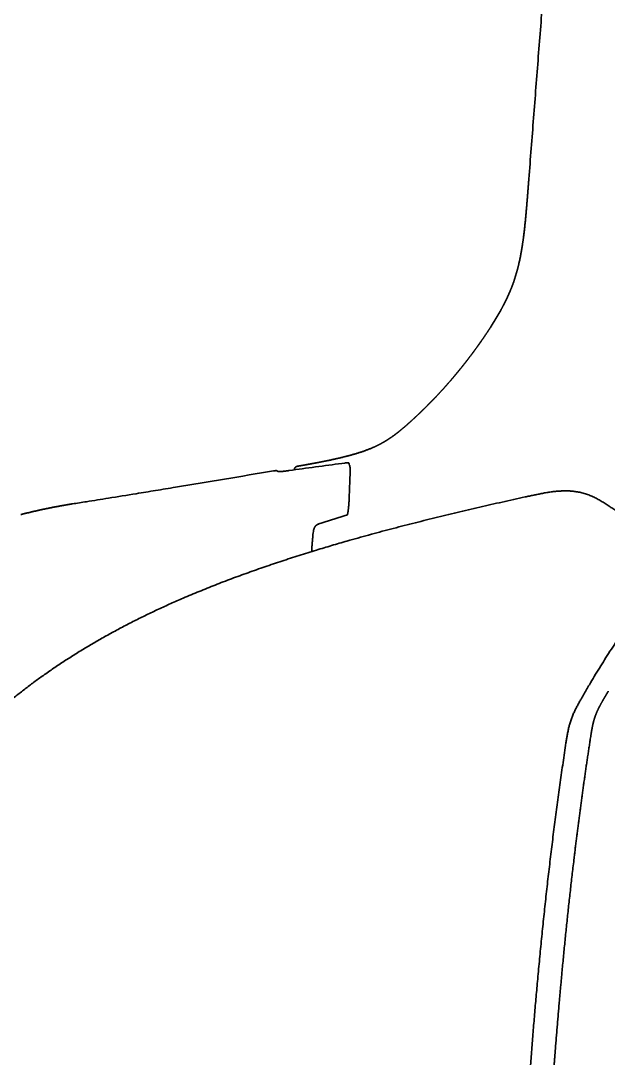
# Model space of a CAD drawing. Header units: millimetres. Extents: x 120 to 10915, y 515 to 8014.
# Drawn here: x 661.2 to 838.9, y 5904.2 to 6217.9 of the extents above; entities that cross this region are included whole.
import ezdxf

# ---------------------------------------------------------------- set-up
doc = ezdxf.new("R2010")
doc.units = ezdxf.units.MM
doc.layers.get('0').update_dxf_attribs({"lineweight": 13})
doc.layers.add('206_Cab_side_and_top_view', color=7, linetype='Continuous', lineweight=13)

# ---------------------------------------------------------------- blocks, each defined once
blk = doc.blocks.new('2409089')
at = {"layer": '206_Cab_side_and_top_view', "color": 3, "lineweight": 35}
for p, q in [((758.32, 2184.04), (759.2, 2184.15)), ((743.94, 2182.14), (743.94, 2182.09)), ((760.04, 2168.51), (759, 2168.19)), ((760.04, 2168.51), (760.14, 2169.19))]:
    blk.add_line(p, q, dxfattribs=at)
blk.add_lwpolyline([(737.66, 2181.75, 0.000663), (707.99, 2176.83)], format="xyb", dxfattribs=at)
for centre, radius, start, end in [((961.54, 630.63), 1566.64, 97.45307, 98.0423), ((755.09, 2181.61), 5.87, 18.1966, 25.109), ((737.93, 2180.19), 1.73, 59.8843, 70.8182), ((-1597.23, 2262.14), 2359.41, 357.84989, 358.01918), ((1074.84, 1170.8), 1046.2, 107.57109, 108.00946), ((762.73, 2161.49), 13.2, 171.3267, 175.4103)]:
    blk.add_arc(centre, radius, start, end, dxfattribs=at)
for points in [[(635.16, 2165.57), (644.79, 2344.02), (657.69, 2522.3), (674.02, 2700.31), (693.93, 2877.95), (717.55, 3055.09)], [(876.08, 3010.24), (862.64, 2862.29), (850.01, 2714.27), (837.97, 2566.2), (826.33, 2418.11), (814.87, 2270)], [(661.17, 2168.54), (664.26, 2169.36), (667.38, 2170.08), (670.52, 2170.72), (673.67, 2171.29), (676.83, 2171.79)]]:
    blk.add_open_spline(points, degree=5, dxfattribs=at)
for points, degree, knots in [([(814.87, 2270), (814.64, 2267.01), (814.41, 2264.02), (814.17, 2261.03), (813.77, 2256.54), (813.22, 2252.07), (813.02, 2250.58), (812.53, 2247.46), (811.88, 2244.37), (811.49, 2242.78), (810.72, 2240.09), (809.76, 2237.46), (809.33, 2236.39), (808.28, 2233.97), (807.09, 2231.62), (806.38, 2230.32), (804.83, 2227.63), (803.17, 2225), (802.27, 2223.63), (801.36, 2222.28), (800.42, 2220.95)], 5, [0, 0, 0, 0, 0, 0, 14.976301, 14.976301, 14.976301, 22.519338, 22.519338, 22.519338, 30.737895, 30.737895, 30.737895, 36.510346, 36.510346, 36.510346, 43.90994, 43.90994, 43.90994, 52.06218, 52.06218, 52.06218, 52.06218, 52.06218, 52.06218]), ([(800.42, 2220.95), (800.13, 2220.53), (799.84, 2220.12), (799.56, 2219.72), (798.88, 2218.77), (798.19, 2217.83), (797.8, 2217.31), (796.97, 2216.2), (796.12, 2215.11), (795.68, 2214.54), (795.02, 2213.7), (794.35, 2212.86), (794.13, 2212.6), (793.7, 2212.07), (793.26, 2211.54), (793.05, 2211.27), (792.79, 2210.96), (792.53, 2210.65), (792.49, 2210.6), (792.17, 2210.22), (791.84, 2209.84), (791.56, 2209.51), (790.73, 2208.54), (789.9, 2207.59), (789.35, 2206.98), (788.27, 2205.78), (787.17, 2204.6), (786.63, 2204.03), (785.78, 2203.15), (784.92, 2202.27), (784.61, 2201.96), (784.3, 2201.64), (783.99, 2201.33)], 5, [0, 0, 0, 0, 0, 0, 2.544201, 2.544201, 2.544201, 5.843856, 5.843856, 5.843856, 9.487752, 9.487752, 9.487752, 11.205923, 11.205923, 11.205923, 12.927306, 12.927306, 12.927306, 13.242063, 13.242063, 13.242063, 15.445329, 15.445329, 15.445329, 19.633742, 19.633742, 19.633742, 23.599099, 23.599099, 23.599099, 25.816657, 25.816657, 25.816657, 25.816657, 25.816657, 25.816657]), ([(783.97, 2201.31), (783.31, 2200.66), (782.65, 2200.01), (781.98, 2199.37), (781.01, 2198.44), (780.02, 2197.53), (779.68, 2197.22), (778.67, 2196.29), (777.64, 2195.38), (776.92, 2194.76), (776.1, 2194.07), (775.26, 2193.41), (775.15, 2193.32), (774.96, 2193.17), (774.76, 2193.03), (774.67, 2192.95), (773.81, 2192.3), (772.93, 2191.68), (772.13, 2191.16), (771.23, 2190.61), (770.31, 2190.11), (770.23, 2190.06), (769.17, 2189.49), (768.07, 2188.96), (767.05, 2188.52), (763.95, 2187.33), (760.74, 2186.41), (758.58, 2185.87), (755.88, 2185.26), (753.17, 2184.71), (752.62, 2184.6), (751.53, 2184.38), (750.45, 2184.18), (749.93, 2184.08), (748.58, 2183.83), (747.23, 2183.58), (746.43, 2183.44), (745.63, 2183.3), (744.83, 2183.16)], 5, [0, 0, 0, 0, 0, 0, 4.64869, 4.64869, 4.64869, 6.778127, 6.778127, 6.778127, 11.574589, 11.574589, 11.574589, 12.179241, 12.179241, 12.179241, 12.800453, 12.800453, 12.800453, 17.625082, 17.625082, 17.625082, 18.110275, 18.110275, 18.110275, 23.728988, 23.728988, 23.728988, 34.863023, 34.863023, 34.863023, 37.617817, 37.617817, 37.617817, 40.417151, 40.417151, 40.417151, 44.496394, 44.496394, 44.496394, 44.496394, 44.496394, 44.496394]), ([(759.2, 2184.15), (759.28, 2184.16), (759.36, 2184.17), (759.43, 2184.18), (759.52, 2184.19), (759.61, 2184.2), (759.62, 2184.2), (759.63, 2184.2), (759.65, 2184.21), (759.66, 2184.21), (759.68, 2184.21), (759.7, 2184.21), (759.71, 2184.21), (759.74, 2184.21), (759.76, 2184.22), (759.78, 2184.22), (759.81, 2184.22), (759.83, 2184.22), (759.84, 2184.22), (759.86, 2184.22), (759.88, 2184.23), (759.89, 2184.23), (759.9, 2184.23), (759.92, 2184.23), (759.93, 2184.23), (759.95, 2184.23), (759.98, 2184.23), (759.99, 2184.23), (760.01, 2184.23), (760.03, 2184.23), (760.03, 2184.23), (760.05, 2184.23), (760.06, 2184.23), (760.08, 2184.23), (760.09, 2184.23), (760.11, 2184.23), (760.12, 2184.23), (760.13, 2184.23), (760.14, 2184.23), (760.15, 2184.23), (760.17, 2184.23), (760.19, 2184.23), (760.2, 2184.22), (760.22, 2184.22), (760.25, 2184.22), (760.26, 2184.21), (760.27, 2184.21), (760.29, 2184.2), (760.3, 2184.2), (760.32, 2184.19), (760.33, 2184.19), (760.34, 2184.18), (760.35, 2184.17), (760.36, 2184.16), (760.37, 2184.16), (760.37, 2184.15), (760.38, 2184.14), (760.38, 2184.14), (760.39, 2184.13), (760.39, 2184.12), (760.4, 2184.11), (760.4, 2184.11), (760.4, 2184.1)], 5, [0, 0, 0, 0, 0, 0, 0.403541, 0.403541, 0.403541, 0.450818, 0.450818, 0.450818, 0.498095, 0.498095, 0.498095, 0.545372, 0.545372, 0.545372, 0.636371, 0.636371, 0.636371, 0.680095, 0.680095, 0.680095, 0.723818, 0.723818, 0.723818, 0.767542, 0.767542, 0.767542, 0.844558, 0.844558, 0.844558, 0.863814, 0.863814, 0.863814, 0.921578, 0.921578, 0.921578, 0.954576, 0.954576, 0.954576, 0.987574, 0.987574, 0.987574, 1.053563, 1.053563, 1.053563, 1.103903, 1.103903, 1.103903, 1.154243, 1.154243, 1.154243, 1.201585, 1.201585, 1.201585, 1.231846, 1.231846, 1.231846, 1.262106, 1.262106, 1.262106, 1.292714, 1.292714, 1.292714, 1.292714, 1.292714, 1.292714]), ([(760.66, 2183.44), (760.69, 2183.37), (760.71, 2183.29), (760.73, 2183.22), (760.76, 2183.04), (760.78, 2182.85), (760.79, 2182.74), (760.79, 2182.63), (760.8, 2182.52), (760.8, 2182.52), (760.81, 2182.35), (760.81, 2182.19), (760.81, 2182.03), (760.81, 2181.79), (760.8, 2181.55), (760.8, 2181.45), (760.79, 2181.23), (760.79, 2181.01), (760.78, 2180.87), (760.78, 2180.73), (760.77, 2180.59)], 5, [0, 0, 0, 0, 0, 0, 0.412467, 0.412467, 0.412467, 0.956233, 0.956233, 0.956233, 0.972728, 0.972728, 0.972728, 1.785446, 1.785446, 1.785446, 2.174983, 2.174983, 2.174983, 2.892798, 2.892798, 2.892798, 2.892798, 2.892798, 2.892798]), ([(737.68, 2181.75), (737.69, 2181.76), (737.7, 2181.76), (737.72, 2181.76), (737.73, 2181.76), (737.75, 2181.77), (737.75, 2181.77), (737.77, 2181.77), (737.78, 2181.77), (737.8, 2181.77), (737.82, 2181.78), (737.84, 2181.78), (737.84, 2181.78), (737.86, 2181.78), (737.88, 2181.79), (737.89, 2181.79), (737.91, 2181.79), (737.93, 2181.79), (737.93, 2181.8), (737.95, 2181.8), (737.96, 2181.8), (737.97, 2181.8), (737.99, 2181.8), (738, 2181.81), (738, 2181.81), (738.02, 2181.81), (738.04, 2181.81), (738.05, 2181.81), (738.07, 2181.82), (738.08, 2181.82), (738.08, 2181.82), (738.1, 2181.82), (738.11, 2181.82), (738.12, 2181.82), (738.14, 2181.83), (738.15, 2181.83), (738.15, 2181.83), (738.17, 2181.83), (738.18, 2181.83), (738.19, 2181.83), (738.2, 2181.83), (738.21, 2181.83), (738.22, 2181.83), (738.23, 2181.84), (738.24, 2181.84), (738.25, 2181.84), (738.26, 2181.84), (738.28, 2181.84), (738.28, 2181.84), (738.3, 2181.84), (738.31, 2181.84), (738.32, 2181.84), (738.33, 2181.85), (738.35, 2181.85), (738.35, 2181.85), (738.36, 2181.85), (738.37, 2181.85), (738.37, 2181.85), (738.37, 2181.85), (738.38, 2181.85), (738.38, 2181.85), (738.39, 2181.85), (738.39, 2181.85), (738.39, 2181.85), (738.4, 2181.85), (738.41, 2181.85), (738.42, 2181.85), (738.42, 2181.85), (738.43, 2181.85), (738.43, 2181.85), (738.44, 2181.85), (738.45, 2181.84), (738.45, 2181.84), (738.47, 2181.84), (738.48, 2181.84), (738.49, 2181.84), (738.5, 2181.83), (738.5, 2181.83)], 5, [0, 0, 0, 0, 0, 0, 0.0679889, 0.0679889, 0.0679889, 0.0793206, 0.0793206, 0.0793206, 0.158639, 0.158639, 0.158639, 0.1699717, 0.1699717, 0.1699717, 0.2543423, 0.2543423, 0.2543423, 0.2665186, 0.2665186, 0.2665186, 0.3273882, 0.3273882, 0.3273882, 0.3395648, 0.3395648, 0.3395648, 0.4122492, 0.4122492, 0.4122492, 0.4212918, 0.4212918, 0.4212918, 0.4845807, 0.4845807, 0.4845807, 0.4936232, 0.4936232, 0.4936232, 0.5489615, 0.5489615, 0.5489615, 0.5560164, 0.5560164, 0.5560164, 0.6053929, 0.6053929, 0.6053929, 0.6336118, 0.6336118, 0.6336118, 0.6756909, 0.6756909, 0.6756909, 0.7072515, 0.7072515, 0.7072515, 0.7177734, 0.7177734, 0.7177734, 0.7330524, 0.7330524, 0.7330524, 0.7483314, 0.7483314, 0.7483314, 0.7788814, 0.7788814, 0.7788814, 0.7898467, 0.7898467, 0.7898467, 0.8227188, 0.8227188, 0.8227188, 0.88556, 0.88556, 0.88556, 0.88556, 0.88556, 0.88556]), ([(738.8, 2181.69), (738.85, 2181.67), (738.89, 2181.65), (738.94, 2181.62), (739.04, 2181.59), (739.17, 2181.57), (739.23, 2181.57), (739.38, 2181.56), (739.54, 2181.56), (739.65, 2181.56), (739.83, 2181.57), (740.02, 2181.58), (740.1, 2181.59), (740.3, 2181.61), (740.51, 2181.63), (740.64, 2181.64), (740.85, 2181.67), (741.07, 2181.69), (741.17, 2181.7), (741.35, 2181.73), (741.54, 2181.75), (741.63, 2181.77), (741.78, 2181.79), (741.93, 2181.81), (741.98, 2181.81), (742.09, 2181.83), (742.2, 2181.84), (742.25, 2181.85), (742.3, 2181.86), (742.36, 2181.87)], 5, [0, 0, 0, 0, 0, 0, 0.440157, 0.440157, 0.440157, 0.758723, 0.758723, 0.758723, 1.279558, 1.279558, 1.279558, 1.704541, 1.704541, 1.704541, 2.332321, 2.332321, 2.332321, 2.803849, 2.803849, 2.803849, 3.275377, 3.275377, 3.275377, 3.557654, 3.557654, 3.557654, 3.829221, 3.829221, 3.829221, 3.829221, 3.829221, 3.829221]), ([(744.83, 2183.16), (744.74, 2183.14), (744.65, 2183.12), (744.57, 2183.09), (744.41, 2183.01), (744.26, 2182.89), (744.2, 2182.83), (744.09, 2182.69), (744.01, 2182.54), (743.98, 2182.45), (743.95, 2182.34), (743.94, 2182.22), (743.94, 2182.2), (743.94, 2182.17), (743.94, 2182.14)], 5, [0, 0, 0, 0, 0, 0, 0.459638, 0.459638, 0.459638, 0.900612, 0.900612, 0.900612, 1.343009, 1.343009, 1.343009, 1.482741, 1.482741, 1.482741, 1.482741, 1.482741, 1.482741]), ([(676.83, 2171.79), (677.52, 2171.9), (678.93, 2172.12), (682.55, 2172.7), (688.28, 2173.62), (695.25, 2174.74), (702.02, 2175.85), (705.98, 2176.5), (707.99, 2176.83)], 3, [0, 0, 0, 0, 2.100101, 4.267747, 10.998777, 19.513894, 25.456101, 31.56444, 31.56444, 31.56444, 31.56444]), ([(829.54, 2175.43), (829.33, 2175.46), (828.9, 2175.53), (828.31, 2175.61), (827.76, 2175.66), (827.26, 2175.69), (826.76, 2175.72), (826.26, 2175.73), (825.76, 2175.73), (825.25, 2175.72), (824.75, 2175.7), (824.19, 2175.67), (823.58, 2175.63), (822.92, 2175.56), (822.26, 2175.49), (821.59, 2175.4), (820.93, 2175.3), (820.27, 2175.2), (819.61, 2175.09), (818.95, 2174.97), (818.3, 2174.84), (817.64, 2174.71), (816.99, 2174.58), (816.33, 2174.44), (815.68, 2174.31), (815.03, 2174.16), (814.38, 2174.02), (813.94, 2173.93), (813.72, 2173.88)], 3, [0, 0, 0, 0, 0.650066, 1.301372, 1.800632, 2.300551, 2.801122, 3.302297, 3.804057, 4.306355, 4.809143, 5.312374, 5.979402, 6.646998, 7.315045, 7.983437, 8.652078, 9.320885, 9.989784, 10.658692, 11.327007, 11.995209, 12.663256, 13.33109, 13.998652, 14.665892, 15.332777, 15.999306, 15.999306, 15.999306, 15.999306]), ([(844.24, 2167.48), (844.05, 2167.62), (843.68, 2167.89), (843.12, 2168.31), (842.56, 2168.72), (842, 2169.13), (841.43, 2169.54), (840.87, 2169.95), (840.3, 2170.35), (839.72, 2170.75), (839.15, 2171.14), (838.56, 2171.53), (837.97, 2171.91), (837.38, 2172.28), (836.78, 2172.64), (836.17, 2172.99), (835.55, 2173.32), (834.92, 2173.64), (834.28, 2173.94), (833.63, 2174.22), (832.98, 2174.49), (832.31, 2174.72), (831.63, 2174.94), (830.94, 2175.13), (830.25, 2175.29), (829.78, 2175.39), (829.54, 2175.43)], 3, [0, 0, 0, 0, 0.696104, 1.392349, 2.088891, 2.78573, 3.482877, 4.180349, 4.878177, 5.576408, 6.27515, 6.974417, 7.674273, 8.374793, 9.076054, 9.778121, 10.481064, 11.184952, 11.891113, 12.598374, 13.306825, 14.016562, 14.727679, 15.44028, 16.154426, 16.870103, 16.870103, 16.870103, 16.870103]), ([(813.72, 2173.88), (811.43, 2173.38), (806.85, 2172.36), (800.01, 2170.8), (793.2, 2169.21), (786.43, 2167.57), (779.71, 2165.89), (773.04, 2164.17), (766.42, 2162.39), (760.49, 2160.73), (755.22, 2159.2), (750.38, 2157.75), (745.36, 2156.19), (740.16, 2154.51), (735.03, 2152.78), (729.95, 2151), (724.94, 2149.17), (719.99, 2147.28), (715.12, 2145.32), (710.65, 2143.44), (706.56, 2141.65), (702.85, 2139.96), (699.19, 2138.22), (695.55, 2136.42), (691.95, 2134.56), (688.37, 2132.64), (684.87, 2130.68), (681.42, 2128.66), (678.05, 2126.61), (674.75, 2124.51), (671.52, 2122.37), (669.41, 2120.91), (668.37, 2120.18)], 3, [0, 0, 0, 0, 7.0468, 14.068131, 21.061317, 28.023644, 34.952344, 41.84442, 48.696684, 55.505688, 60.341923, 65.152888, 70.651419, 76.1127, 81.534702, 86.915495, 92.253303, 97.546487, 102.793627, 107.993463, 112.106133, 116.187624, 120.2376, 124.255733, 128.347369, 132.404658, 136.427049, 140.413803, 144.36389, 148.275867, 152.147695, 155.976879, 155.976879, 155.976879, 155.976879]), ([(760.14, 2169.19), (760.17, 2169.41), (760.2, 2169.62), (760.23, 2169.84), (760.28, 2170.26), (760.33, 2170.68), (760.35, 2170.88), (760.37, 2171.09), (760.39, 2171.3), (760.39, 2171.3), (760.41, 2171.53), (760.43, 2171.75), (760.44, 2171.97), (760.46, 2172.22), (760.47, 2172.46), (760.47, 2172.48), (760.49, 2172.72), (760.5, 2172.97), (760.51, 2173.18), (760.51, 2173.4), (760.52, 2173.62)], 5, [0, 0, 0, 0, 0, 0, 1.092793, 1.092793, 1.092793, 2.12014, 2.12014, 2.12014, 2.150099, 2.150099, 2.150099, 3.253181, 3.253181, 3.253181, 3.375569, 3.375569, 3.375569, 4.469448, 4.469448, 4.469448, 4.469448, 4.469448, 4.469448]), ([(751.38, 2165.74), (751.32, 2165.72), (751.27, 2165.7), (751.22, 2165.68), (751.16, 2165.66), (751.11, 2165.64), (751.1, 2165.63), (751.05, 2165.61), (751, 2165.58), (750.95, 2165.56), (750.9, 2165.53), (750.85, 2165.5), (750.84, 2165.5), (750.8, 2165.47), (750.76, 2165.44), (750.72, 2165.41), (750.68, 2165.38), (750.64, 2165.35), (750.63, 2165.35), (750.59, 2165.32), (750.55, 2165.28), (750.52, 2165.25), (750.48, 2165.22), (750.44, 2165.18), (750.44, 2165.18), (750.4, 2165.14), (750.37, 2165.1), (750.34, 2165.07), (750.3, 2165.03), (750.27, 2164.99), (750.27, 2164.98), (750.24, 2164.95), (750.21, 2164.91), (750.18, 2164.87), (750.16, 2164.83), (750.13, 2164.79), (750.13, 2164.78), (750.1, 2164.74), (750.08, 2164.7), (750.06, 2164.66), (750.04, 2164.62), (750.01, 2164.58), (750.01, 2164.57), (749.99, 2164.53), (749.97, 2164.49), (749.95, 2164.45), (749.94, 2164.4), (749.92, 2164.36), (749.92, 2164.36), (749.91, 2164.33), (749.9, 2164.3), (749.89, 2164.28), (749.87, 2164.23), (749.85, 2164.18), (749.85, 2164.15), (749.83, 2164.1), (749.81, 2164.05), (749.81, 2164.02), (749.79, 2163.98), (749.78, 2163.94), (749.78, 2163.93), (749.77, 2163.87), (749.75, 2163.82), (749.75, 2163.78), (749.73, 2163.73), (749.72, 2163.68), (749.72, 2163.66), (749.71, 2163.62), (749.71, 2163.58), (749.7, 2163.54), (749.69, 2163.51), (749.69, 2163.48)], 5, [0, 0, 0, 0, 0, 0, 0.280644, 0.280644, 0.280644, 0.304043, 0.304043, 0.304043, 0.577717, 0.577717, 0.577717, 0.600344, 0.600344, 0.600344, 0.837634, 0.837634, 0.837634, 0.857964, 0.857964, 0.857964, 1.098447, 1.098447, 1.098447, 1.117101, 1.117101, 1.117101, 1.359477, 1.359477, 1.359477, 1.377178, 1.377178, 1.377178, 1.607189, 1.607189, 1.607189, 1.624889, 1.624889, 1.624889, 1.849034, 1.849034, 1.849034, 1.867809, 1.867809, 1.867809, 2.087193, 2.087193, 2.087193, 2.105235, 2.105235, 2.105235, 2.231524, 2.231524, 2.231524, 2.372541, 2.372541, 2.372541, 2.513558, 2.513558, 2.513558, 2.583203, 2.583203, 2.583203, 2.792125, 2.792125, 2.792125, 2.849086, 2.849086, 2.849086, 3.019967, 3.019967, 3.019967, 3.019967, 3.019967, 3.019967]), ([(749.58, 2162.54), (749.54, 2162.11), (749.5, 2161.68), (749.46, 2161.25), (749.4, 2160.63), (749.35, 2160), (749.33, 2159.77), (749.29, 2159.28), (749.25, 2158.79), (749.24, 2158.46), (749.21, 2158.06), (749.19, 2157.67), (749.19, 2157.57), (749.19, 2157.47), (749.18, 2157.37)], 5, [0, 0, 0, 0, 0, 0, 2.173282, 2.173282, 2.173282, 3.164542, 3.164542, 3.164542, 4.659668, 4.659668, 4.659668, 5.157055, 5.157055, 5.157055, 5.157055, 5.157055, 5.157055]), ([(853.3, 2147.4), (852.64, 2146.49), (851.34, 2144.68), (849.5, 2142.1), (847.78, 2139.65), (846.12, 2137.26), (844.44, 2134.8), (842.74, 2132.28), (841.06, 2129.75), (839.42, 2127.22), (837.8, 2124.69), (836.22, 2122.16), (834.67, 2119.63), (833.67, 2117.94), (833.17, 2117.1)], 3, [0, 0, 0, 0, 3.346273, 6.683636, 9.516205, 12.340342, 15.399087, 18.445724, 21.47908, 24.497821, 27.498809, 30.482218, 33.446399, 36.389626, 36.389626, 36.389626, 36.389626]), ([(668.37, 2120.18), (667.89, 2119.84), (666.94, 2119.17), (665.53, 2118.14), (664.12, 2117.1), (662.73, 2116.04), (661.36, 2114.98), (660, 2113.91), (658.65, 2112.83), (657.32, 2111.73), (656.01, 2110.63), (654.71, 2109.52), (653.43, 2108.4), (652.16, 2107.27), (650.9, 2106.13), (649.67, 2104.98), (648.44, 2103.82), (647.23, 2102.65), (646.04, 2101.47), (644.51, 2099.93), (642.66, 2098.01), (640.52, 2095.7), (638.42, 2093.35), (636.46, 2091.06), (634.62, 2088.84), (632.9, 2086.68), (631.21, 2084.5), (630.12, 2083.03), (629.57, 2082.29)], 3, [0, 0, 0, 0, 1.751089, 3.495339, 5.246717, 6.991464, 8.729874, 10.462006, 12.18817, 13.908438, 15.623141, 17.332355, 19.036437, 20.735462, 22.42979, 24.119511, 25.804997, 27.486346, 29.163948, 30.837899, 34.002655, 37.157121, 40.303037, 43.441968, 46.202703, 48.960649, 51.717049, 54.467424, 54.467424, 54.467424, 54.467424]), ([(833.17, 2117.1), (833.1, 2116.97), (832.95, 2116.73), (832.74, 2116.37), (832.53, 2116.01), (832.32, 2115.65), (832.11, 2115.29), (831.89, 2114.93), (831.69, 2114.57), (831.48, 2114.22), (831.27, 2113.86), (831.06, 2113.5), (830.86, 2113.14), (830.72, 2112.9), (830.65, 2112.78)], 3, [0, 0, 0, 0, 0.418996, 0.837692, 1.256087, 1.674156, 2.091604, 2.508559, 2.924685, 3.340122, 3.754518, 4.168392, 4.582101, 4.997221, 4.997221, 4.997221, 4.997221]), ([(834.9, 2107.46), (835.02, 2107.79), (835.14, 2108.12), (835.27, 2108.44), (835.67, 2109.4), (836.13, 2110.33), (836.46, 2110.94), (836.88, 2111.7), (837.31, 2112.45), (837.39, 2112.6), (837.56, 2112.89), (837.74, 2113.18), (837.85, 2113.38), (838.11, 2113.82), (838.37, 2114.25), (838.54, 2114.53), (838.71, 2114.83), (838.89, 2115.12)], 5, [0, 0, 0, 0, 0, 0, 1.751975, 1.751975, 1.751975, 5.230385, 5.230385, 5.230385, 6.113111, 6.113111, 6.113111, 6.935052, 6.935052, 6.935052, 8.664367, 8.664367, 8.664367, 8.664367, 8.664367, 8.664367]), ([(827.63, 2106.48), (827.7, 2106.67), (827.84, 2107.06), (828.06, 2107.63), (828.3, 2108.19), (828.54, 2108.73), (828.78, 2109.25), (829.03, 2109.75), (829.28, 2110.25), (829.54, 2110.75), (829.81, 2111.25), (830.09, 2111.76), (830.37, 2112.27), (830.56, 2112.61), (830.65, 2112.78)], 3, [0, 0, 0, 0, 0.618962, 1.231683, 1.840607, 2.447465, 3.003937, 3.560964, 4.119249, 4.679146, 5.256568, 5.835483, 6.415607, 6.996951, 6.996951, 6.996951, 6.996951]), ([(826.1, 2099.51), (826.13, 2099.71), (826.19, 2100.11), (826.29, 2100.71), (826.38, 2101.3), (826.49, 2101.89), (826.6, 2102.49), (826.72, 2103.07), (826.84, 2103.66), (826.97, 2104.22), (827.11, 2104.76), (827.26, 2105.31), (827.43, 2105.88), (827.57, 2106.28), (827.63, 2106.48)], 3, [0, 0, 0, 0, 0.604401, 1.208287, 1.81148, 2.413624, 3.016512, 3.617096, 4.214384, 4.806984, 5.349591, 5.885604, 6.518298, 7.140618, 7.140618, 7.140618, 7.140618]), ([(833.58, 2101.43), (833.64, 2101.79), (833.69, 2102.16), (833.75, 2102.51), (833.85, 2103.12), (833.96, 2103.73), (834.01, 2103.98), (834.15, 2104.71), (834.31, 2105.44), (834.43, 2105.93), (834.6, 2106.53), (834.78, 2107.12), (834.82, 2107.23), (834.86, 2107.35), (834.9, 2107.46)], 5, [0, 0, 0, 0, 0, 0, 1.855251, 1.855251, 1.855251, 3.116932, 3.116932, 3.116932, 5.6271, 5.6271, 5.6271, 6.245922, 6.245922, 6.245922, 6.245922, 6.245922, 6.245922]), ([(826.1, 2099.51), (825.95, 2098.52), (825.65, 2096.53), (825.21, 2093.55), (824.78, 2090.56), (824.36, 2087.57), (823.94, 2084.58), (823.54, 2081.59), (823.14, 2078.59), (822.75, 2075.6), (822.36, 2072.6), (821.99, 2069.6), (821.62, 2066.59), (821.26, 2063.59), (820.91, 2060.58), (820.56, 2057.57), (820.22, 2054.56), (819.89, 2051.55), (819.57, 2048.53), (819.25, 2045.51), (818.94, 2042.5), (818.64, 2039.48), (818.34, 2036.46), (818.05, 2033.44), (817.76, 2030.41), (817.57, 2028.4), (817.48, 2027.39)], 3, [0, 0, 0, 0, 3.013982, 6.02936, 9.04612, 12.064188, 15.083553, 18.104144, 21.125923, 24.148853, 27.172924, 30.198076, 33.224275, 36.25149, 39.27971, 42.308884, 45.338981, 48.369973, 51.401845, 54.434555, 57.468076, 60.502381, 63.53746, 66.573268, 69.609779, 72.646965, 72.646965, 72.646965, 72.646965]), ([(833.58, 2101.43), (831.69, 2089.21), (829.99, 2076.96), (828.47, 2064.69), (826.4, 2046.23), (824.65, 2027.74), (824.1, 2021.55), (823.44, 2013.81), (822.83, 2006.07), (822.71, 2004.52), (822.47, 2001.42), (822.24, 1998.32), (822.13, 1996.77), (821.35, 1986.04), (820.65, 1975.3), (820.09, 1966.12), (819.58, 1956.93), (819.1, 1947.74)], 5, [0, 0, 0, 0, 0, 0, 62.133475, 62.133475, 62.133475, 93.345709, 93.345709, 93.345709, 101.159918, 101.159918, 101.159918, 108.974128, 108.974128, 108.974128, 155.220186, 155.220186, 155.220186, 155.220186, 155.220186, 155.220186]), ([(817.48, 2027.39), (817.32, 2025.62), (817, 2022.07), (816.54, 2016.74), (816.1, 2011.41), (815.68, 2006.08), (815.27, 2000.75), (814.88, 1995.41), (814.5, 1990.07), (814.13, 1984.73), (813.78, 1979.39), (813.44, 1974.04), (813.12, 1968.69), (812.81, 1963.35), (812.5, 1958), (812.21, 1952.65), (811.93, 1947.29), (811.66, 1941.94), (811.4, 1936.59), (811.15, 1931.23), (810.9, 1925.88), (810.67, 1920.52), (810.44, 1915.16), (810.22, 1909.81), (810, 1904.45), (809.86, 1900.88), (809.79, 1899.09)], 3, [0, 0, 0, 0, 5.343155, 10.688186, 16.03499, 21.383415, 26.733358, 32.084683, 37.437297, 42.791073, 48.145919, 53.501728, 58.858421, 64.215894, 69.57408, 74.932885, 80.292256, 85.652105, 91.012371, 96.372997, 101.733945, 107.095154, 112.456592, 117.818213, 123.179994, 128.5419, 128.5419, 128.5419, 128.5419])]:
    blk.add_open_spline(points, degree=degree, knots=knots, dxfattribs=at)

msp = doc.modelspace()

# ---------------------------------------------------------------- block references
at = {"color": 7, "lineweight": 35}
msp.add_blockref('2409089', (0, 3900), dxfattribs=at)

doc.saveas('drawing.dxf')
